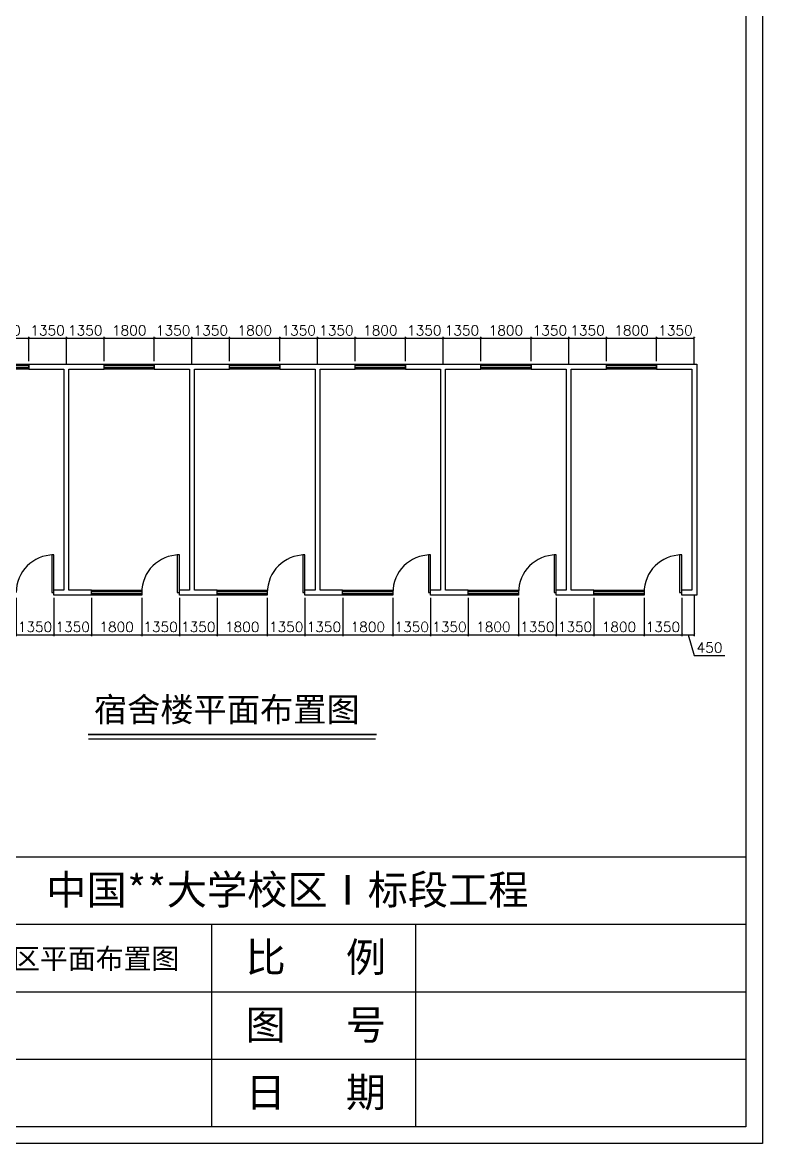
# Model space of a CAD drawing. Extents: x 38922 to 193159, y 13059 to 114668.
# Drawn here: x 84253 to 110774, y 13059 to 53241 of the extents above; entities that cross this region are included whole.
import ezdxf

# ---------------------------------------------------------------- set-up
doc = ezdxf.new("R2010")
doc.units = 0
doc.layers.get('0').update_dxf_attribs({"linetype": 'CONTINUOUS'})
doc.layers.get('DEFPOINTS').update_dxf_attribs({"linetype": 'CONTINUOUS'})
for name, color, linetype in [('墙线', 7, 'CONTINUOUS'), ('外框线', 7, 'CONTINUOUS'), ('标注', 7, 'CONTINUOUS'), ('水', 3, 'CONTINUOUS')]:
    doc.layers.add(name, color=color, linetype=linetype)
doc.styles.add('临建', font='txt.shx')
doc.styles.add('文字', font='SimSun.ttf')
doc.dimstyles.new('ISO-25', dxfattribs={"dimtxt": 150, "dimasz": 80, "dimexe": 50, "dimexo": 100, "dimgap": 100, "dimtad": 1, "dimdec": 0, "dimtxsty": '临建', "dimblk": 'ARCHTICK', "dimcen": 2.5, "dimazin": 3, "dimtfac": 1, "dimtdec": 0, "dimtmove": 0, "dimatfit": 3})

# ---------------------------------------------------------------- blocks, each defined once
blk = doc.blocks.new('_ARCHTICK')
at = {"color": 0, "linetype": 'BYBLOCK', "const_width": 0.15}
blk.add_lwpolyline([(-0.5, -0.5), (0.5, 0.5)], dxfattribs=at)
blk = doc.blocks.new('*D87')
at = {"layer": 'DEFPOINTS', "color": 0}
for p in [(98878, 32716), (100228, 32716), (100228, 31296)]:
    blk.add_point(p, dxfattribs=at)
at = {"layer": '墙线', "color": 0}
for p, q in [((98878, 32616), (98878, 31246)), ((100228, 32616), (100228, 31246)), ((98878, 31296), (100228, 31296))]:
    blk.add_line(p, q, dxfattribs=at)
at = {"layer": '墙线', "color": 0, "xscale": 80, "yscale": 80, "zscale": 80, "rotation": 180}
blk.add_blockref('_ARCHTICK', (98878, 31296), dxfattribs=at)
at = {"layer": '墙线', "color": 0, "xscale": 80, "yscale": 80, "zscale": 80}
blk.add_blockref('_ARCHTICK', (100228, 31296), dxfattribs=at)
at = {"layer": '墙线', "color": 0, "insert": (99553, 31576), "char_height": 360, "attachment_point": 5, "style": '临建'}
blk.add_mtext('1350', dxfattribs=at)
blk = doc.blocks.new('*D88')
at = {"layer": 'DEFPOINTS', "color": 0}
for p in [(100678, 41922), (100678, 40996), (99328, 40906)]:
    blk.add_point(p, dxfattribs=at)
at = {"layer": '墙线', "color": 0}
for p, q in [((99328, 41006), (99328, 41972)), ((99328, 41922), (100678, 41922)), ((100678, 41096), (100678, 41972))]:
    blk.add_line(p, q, dxfattribs=at)
at = {"layer": '墙线', "color": 0, "xscale": 80, "yscale": 80, "zscale": 80, "rotation": 180}
blk.add_blockref('_ARCHTICK', (99328, 41922), dxfattribs=at)
at = {"layer": '墙线', "color": 0, "xscale": 80, "yscale": 80, "zscale": 80}
blk.add_blockref('_ARCHTICK', (100678, 41922), dxfattribs=at)
at = {"layer": '墙线', "color": 0, "insert": (100003, 42202), "char_height": 360, "attachment_point": 5, "style": '临建'}
blk.add_mtext('1350', dxfattribs=at)
blk = doc.blocks.new('*D89')
at = {"layer": 'DEFPOINTS', "color": 0}
for p in [(94378, 32716), (95728, 32716), (95728, 31296)]:
    blk.add_point(p, dxfattribs=at)
at = {"layer": '墙线', "color": 0}
for p, q in [((94378, 32616), (94378, 31246)), ((95728, 32616), (95728, 31246)), ((94378, 31296), (95728, 31296))]:
    blk.add_line(p, q, dxfattribs=at)
at = {"layer": '墙线', "color": 0, "xscale": 80, "yscale": 80, "zscale": 80, "rotation": 180}
blk.add_blockref('_ARCHTICK', (94378, 31296), dxfattribs=at)
at = {"layer": '墙线', "color": 0, "xscale": 80, "yscale": 80, "zscale": 80}
blk.add_blockref('_ARCHTICK', (95728, 31296), dxfattribs=at)
at = {"layer": '墙线', "color": 0, "insert": (95053, 31576), "char_height": 360, "attachment_point": 5, "style": '临建'}
blk.add_mtext('1350', dxfattribs=at)
blk = doc.blocks.new('*D90')
at = {"layer": 'DEFPOINTS', "color": 0}
for p in [(95728, 32716), (97528, 32716), (97528, 31296)]:
    blk.add_point(p, dxfattribs=at)
at = {"layer": '墙线', "color": 0}
for p, q in [((95728, 32616), (95728, 31246)), ((97528, 32616), (97528, 31246)), ((95728, 31296), (97528, 31296))]:
    blk.add_line(p, q, dxfattribs=at)
at = {"layer": '墙线', "color": 0, "xscale": 80, "yscale": 80, "zscale": 80, "rotation": 180}
blk.add_blockref('_ARCHTICK', (95728, 31296), dxfattribs=at)
at = {"layer": '墙线', "color": 0, "xscale": 80, "yscale": 80, "zscale": 80}
blk.add_blockref('_ARCHTICK', (97528, 31296), dxfattribs=at)
at = {"layer": '墙线', "color": 0, "insert": (96628, 31576), "char_height": 360, "attachment_point": 5, "style": '临建'}
blk.add_mtext('1800', dxfattribs=at)
blk = doc.blocks.new('*D91')
at = {"layer": 'DEFPOINTS', "color": 0}
for p in [(97528, 32716), (98878, 32716), (98878, 31296)]:
    blk.add_point(p, dxfattribs=at)
at = {"layer": '墙线', "color": 0}
for p, q in [((97528, 32616), (97528, 31246)), ((98878, 32616), (98878, 31246)), ((97528, 31296), (98878, 31296))]:
    blk.add_line(p, q, dxfattribs=at)
at = {"layer": '墙线', "color": 0, "xscale": 80, "yscale": 80, "zscale": 80, "rotation": 180}
blk.add_blockref('_ARCHTICK', (97528, 31296), dxfattribs=at)
at = {"layer": '墙线', "color": 0, "xscale": 80, "yscale": 80, "zscale": 80}
blk.add_blockref('_ARCHTICK', (98878, 31296), dxfattribs=at)
at = {"layer": '墙线', "color": 0, "insert": (98203, 31576), "char_height": 360, "attachment_point": 5, "style": '临建'}
blk.add_mtext('1350', dxfattribs=at)
blk = doc.blocks.new('*D92')
at = {"layer": 'DEFPOINTS', "color": 0}
for p in [(85378, 32716), (86728, 32716), (86728, 31296)]:
    blk.add_point(p, dxfattribs=at)
at = {"layer": '墙线', "color": 0}
for p, q in [((85378, 32616), (85378, 31246)), ((86728, 32616), (86728, 31246)), ((85378, 31296), (86728, 31296))]:
    blk.add_line(p, q, dxfattribs=at)
at = {"layer": '墙线', "color": 0, "xscale": 80, "yscale": 80, "zscale": 80, "rotation": 180}
blk.add_blockref('_ARCHTICK', (85378, 31296), dxfattribs=at)
at = {"layer": '墙线', "color": 0, "xscale": 80, "yscale": 80, "zscale": 80}
blk.add_blockref('_ARCHTICK', (86728, 31296), dxfattribs=at)
at = {"layer": '墙线', "color": 0, "insert": (86053, 31576), "char_height": 360, "attachment_point": 5, "style": '临建'}
blk.add_mtext('1350', dxfattribs=at)
blk = doc.blocks.new('*D93')
at = {"layer": 'DEFPOINTS', "color": 0}
for p in [(93028, 32716), (94378, 32716), (94378, 31296)]:
    blk.add_point(p, dxfattribs=at)
at = {"layer": '墙线', "color": 0}
for p, q in [((93028, 32616), (93028, 31246)), ((94378, 32616), (94378, 31246)), ((93028, 31296), (94378, 31296))]:
    blk.add_line(p, q, dxfattribs=at)
at = {"layer": '墙线', "color": 0, "xscale": 80, "yscale": 80, "zscale": 80, "rotation": 180}
blk.add_blockref('_ARCHTICK', (93028, 31296), dxfattribs=at)
at = {"layer": '墙线', "color": 0, "xscale": 80, "yscale": 80, "zscale": 80}
blk.add_blockref('_ARCHTICK', (94378, 31296), dxfattribs=at)
at = {"layer": '墙线', "color": 0, "insert": (93703, 31576), "char_height": 360, "attachment_point": 5, "style": '临建'}
blk.add_mtext('1350', dxfattribs=at)
blk = doc.blocks.new('*D94')
at = {"layer": 'DEFPOINTS', "color": 0}
for p in [(86728, 32716), (88528, 32716), (88528, 31296)]:
    blk.add_point(p, dxfattribs=at)
at = {"layer": '墙线', "color": 0}
for p, q in [((86728, 32616), (86728, 31246)), ((88528, 32616), (88528, 31246)), ((86728, 31296), (88528, 31296))]:
    blk.add_line(p, q, dxfattribs=at)
at = {"layer": '墙线', "color": 0, "xscale": 80, "yscale": 80, "zscale": 80, "rotation": 180}
blk.add_blockref('_ARCHTICK', (86728, 31296), dxfattribs=at)
at = {"layer": '墙线', "color": 0, "xscale": 80, "yscale": 80, "zscale": 80}
blk.add_blockref('_ARCHTICK', (88528, 31296), dxfattribs=at)
at = {"layer": '墙线', "color": 0, "insert": (87628, 31576), "char_height": 360, "attachment_point": 5, "style": '临建'}
blk.add_mtext('1800', dxfattribs=at)
blk = doc.blocks.new('*D95')
at = {"layer": 'DEFPOINTS', "color": 0}
for p in [(88528, 32716), (89878, 32716), (89878, 31296)]:
    blk.add_point(p, dxfattribs=at)
at = {"layer": '墙线', "color": 0}
for p, q in [((88528, 32616), (88528, 31246)), ((89878, 32616), (89878, 31246)), ((88528, 31296), (89878, 31296))]:
    blk.add_line(p, q, dxfattribs=at)
at = {"layer": '墙线', "color": 0, "xscale": 80, "yscale": 80, "zscale": 80, "rotation": 180}
blk.add_blockref('_ARCHTICK', (88528, 31296), dxfattribs=at)
at = {"layer": '墙线', "color": 0, "xscale": 80, "yscale": 80, "zscale": 80}
blk.add_blockref('_ARCHTICK', (89878, 31296), dxfattribs=at)
at = {"layer": '墙线', "color": 0, "insert": (89203, 31576), "char_height": 360, "attachment_point": 5, "style": '临建'}
blk.add_mtext('1350', dxfattribs=at)
blk = doc.blocks.new('*D96')
at = {"layer": 'DEFPOINTS', "color": 0}
for p in [(89878, 32716), (91228, 32716), (91228, 31296)]:
    blk.add_point(p, dxfattribs=at)
at = {"layer": '墙线', "color": 0}
for p, q in [((89878, 32616), (89878, 31246)), ((91228, 32616), (91228, 31246)), ((89878, 31296), (91228, 31296))]:
    blk.add_line(p, q, dxfattribs=at)
at = {"layer": '墙线', "color": 0, "xscale": 80, "yscale": 80, "zscale": 80, "rotation": 180}
blk.add_blockref('_ARCHTICK', (89878, 31296), dxfattribs=at)
at = {"layer": '墙线', "color": 0, "xscale": 80, "yscale": 80, "zscale": 80}
blk.add_blockref('_ARCHTICK', (91228, 31296), dxfattribs=at)
at = {"layer": '墙线', "color": 0, "insert": (90553, 31576), "char_height": 360, "attachment_point": 5, "style": '临建'}
blk.add_mtext('1350', dxfattribs=at)
blk = doc.blocks.new('*D97')
at = {"layer": 'DEFPOINTS', "color": 0}
for p in [(91228, 32716), (93028, 32716), (93028, 31296)]:
    blk.add_point(p, dxfattribs=at)
at = {"layer": '墙线', "color": 0}
for p, q in [((91228, 32616), (91228, 31246)), ((93028, 32616), (93028, 31246)), ((91228, 31296), (93028, 31296))]:
    blk.add_line(p, q, dxfattribs=at)
at = {"layer": '墙线', "color": 0, "xscale": 80, "yscale": 80, "zscale": 80, "rotation": 180}
blk.add_blockref('_ARCHTICK', (91228, 31296), dxfattribs=at)
at = {"layer": '墙线', "color": 0, "xscale": 80, "yscale": 80, "zscale": 80}
blk.add_blockref('_ARCHTICK', (93028, 31296), dxfattribs=at)
at = {"layer": '墙线', "color": 0, "insert": (92128, 31576), "char_height": 360, "attachment_point": 5, "style": '临建'}
blk.add_mtext('1800', dxfattribs=at)
blk = doc.blocks.new('*D124')
at = {"layer": 'DEFPOINTS', "color": 0}
for p in [(84028, 32716), (85378, 32716), (85378, 31296)]:
    blk.add_point(p, dxfattribs=at)
at = {"layer": '墙线', "color": 0}
for p, q in [((84028, 32616), (84028, 31246)), ((85378, 32616), (85378, 31246)), ((84028, 31296), (85378, 31296))]:
    blk.add_line(p, q, dxfattribs=at)
at = {"layer": '墙线', "color": 0, "xscale": 80, "yscale": 80, "zscale": 80, "rotation": 180}
blk.add_blockref('_ARCHTICK', (84028, 31296), dxfattribs=at)
at = {"layer": '墙线', "color": 0, "xscale": 80, "yscale": 80, "zscale": 80}
blk.add_blockref('_ARCHTICK', (85378, 31296), dxfattribs=at)
at = {"layer": '墙线', "color": 0, "insert": (84703, 31576), "char_height": 360, "attachment_point": 5, "style": '临建'}
blk.add_mtext('1350', dxfattribs=at)
blk = doc.blocks.new('*D98')
at = {"layer": 'DEFPOINTS', "color": 0}
for p in [(97978, 41922), (96178, 40996), (97978, 40996)]:
    blk.add_point(p, dxfattribs=at)
at = {"layer": '墙线', "color": 0}
for p, q in [((96178, 41096), (96178, 41972)), ((96178, 41922), (97978, 41922)), ((97978, 41096), (97978, 41972))]:
    blk.add_line(p, q, dxfattribs=at)
at = {"layer": '墙线', "color": 0, "xscale": 80, "yscale": 80, "zscale": 80, "rotation": 180}
blk.add_blockref('_ARCHTICK', (96178, 41922), dxfattribs=at)
at = {"layer": '墙线', "color": 0, "xscale": 80, "yscale": 80, "zscale": 80}
blk.add_blockref('_ARCHTICK', (97978, 41922), dxfattribs=at)
at = {"layer": '墙线', "color": 0, "insert": (97078, 42202), "char_height": 360, "attachment_point": 5, "style": '临建'}
blk.add_mtext('1800', dxfattribs=at)
blk = doc.blocks.new('*D99')
at = {"layer": 'DEFPOINTS', "color": 0}
for p in [(99328, 41922), (97978, 40996), (99328, 40906)]:
    blk.add_point(p, dxfattribs=at)
at = {"layer": '墙线', "color": 0}
for p, q in [((97978, 41096), (97978, 41972)), ((97978, 41922), (99328, 41922)), ((99328, 41006), (99328, 41972))]:
    blk.add_line(p, q, dxfattribs=at)
at = {"layer": '墙线', "color": 0, "xscale": 80, "yscale": 80, "zscale": 80, "rotation": 180}
blk.add_blockref('_ARCHTICK', (97978, 41922), dxfattribs=at)
at = {"layer": '墙线', "color": 0, "xscale": 80, "yscale": 80, "zscale": 80}
blk.add_blockref('_ARCHTICK', (99328, 41922), dxfattribs=at)
at = {"layer": '墙线', "color": 0, "insert": (98653, 42202), "char_height": 360, "attachment_point": 5, "style": '临建'}
blk.add_mtext('1350', dxfattribs=at)
blk = doc.blocks.new('*D100')
at = {"layer": 'DEFPOINTS', "color": 0}
for p in [(87178, 41922), (87178, 40996), (85828, 40906)]:
    blk.add_point(p, dxfattribs=at)
at = {"layer": '墙线', "color": 0}
for p, q in [((85828, 41006), (85828, 41972)), ((85828, 41922), (87178, 41922)), ((87178, 41096), (87178, 41972))]:
    blk.add_line(p, q, dxfattribs=at)
at = {"layer": '墙线', "color": 0, "xscale": 80, "yscale": 80, "zscale": 80, "rotation": 180}
blk.add_blockref('_ARCHTICK', (85828, 41922), dxfattribs=at)
at = {"layer": '墙线', "color": 0, "xscale": 80, "yscale": 80, "zscale": 80}
blk.add_blockref('_ARCHTICK', (87178, 41922), dxfattribs=at)
at = {"layer": '墙线', "color": 0, "insert": (86503, 42202), "char_height": 360, "attachment_point": 5, "style": '临建'}
blk.add_mtext('1350', dxfattribs=at)
blk = doc.blocks.new('*D101')
at = {"layer": 'DEFPOINTS', "color": 0}
for p in [(88978, 41922), (87178, 40996), (88978, 40996)]:
    blk.add_point(p, dxfattribs=at)
at = {"layer": '墙线', "color": 0}
for p, q in [((87178, 41096), (87178, 41972)), ((87178, 41922), (88978, 41922)), ((88978, 41096), (88978, 41972))]:
    blk.add_line(p, q, dxfattribs=at)
at = {"layer": '墙线', "color": 0, "xscale": 80, "yscale": 80, "zscale": 80, "rotation": 180}
blk.add_blockref('_ARCHTICK', (87178, 41922), dxfattribs=at)
at = {"layer": '墙线', "color": 0, "xscale": 80, "yscale": 80, "zscale": 80}
blk.add_blockref('_ARCHTICK', (88978, 41922), dxfattribs=at)
at = {"layer": '墙线', "color": 0, "insert": (88078, 42202), "char_height": 360, "attachment_point": 5, "style": '临建'}
blk.add_mtext('1800', dxfattribs=at)
blk = doc.blocks.new('*D102')
at = {"layer": 'DEFPOINTS', "color": 0}
for p in [(90328, 41922), (88978, 40996), (90328, 40906)]:
    blk.add_point(p, dxfattribs=at)
at = {"layer": '墙线', "color": 0}
for p, q in [((88978, 41096), (88978, 41972)), ((88978, 41922), (90328, 41922)), ((90328, 41006), (90328, 41972))]:
    blk.add_line(p, q, dxfattribs=at)
at = {"layer": '墙线', "color": 0, "xscale": 80, "yscale": 80, "zscale": 80, "rotation": 180}
blk.add_blockref('_ARCHTICK', (88978, 41922), dxfattribs=at)
at = {"layer": '墙线', "color": 0, "xscale": 80, "yscale": 80, "zscale": 80}
blk.add_blockref('_ARCHTICK', (90328, 41922), dxfattribs=at)
at = {"layer": '墙线', "color": 0, "insert": (89653, 42202), "char_height": 360, "attachment_point": 5, "style": '临建'}
blk.add_mtext('1350', dxfattribs=at)
blk = doc.blocks.new('*D103')
at = {"layer": 'DEFPOINTS', "color": 0}
for p in [(91678, 41922), (91678, 40996), (90328, 40906)]:
    blk.add_point(p, dxfattribs=at)
at = {"layer": '墙线', "color": 0}
for p, q in [((90328, 41006), (90328, 41972)), ((90328, 41922), (91678, 41922)), ((91678, 41096), (91678, 41972))]:
    blk.add_line(p, q, dxfattribs=at)
at = {"layer": '墙线', "color": 0, "xscale": 80, "yscale": 80, "zscale": 80, "rotation": 180}
blk.add_blockref('_ARCHTICK', (90328, 41922), dxfattribs=at)
at = {"layer": '墙线', "color": 0, "xscale": 80, "yscale": 80, "zscale": 80}
blk.add_blockref('_ARCHTICK', (91678, 41922), dxfattribs=at)
at = {"layer": '墙线', "color": 0, "insert": (91003, 42202), "char_height": 360, "attachment_point": 5, "style": '临建'}
blk.add_mtext('1350', dxfattribs=at)
blk = doc.blocks.new('*D104')
at = {"layer": 'DEFPOINTS', "color": 0}
for p in [(93478, 41922), (91678, 40996), (93478, 40996)]:
    blk.add_point(p, dxfattribs=at)
at = {"layer": '墙线', "color": 0}
for p, q in [((91678, 41096), (91678, 41972)), ((91678, 41922), (93478, 41922)), ((93478, 41096), (93478, 41972))]:
    blk.add_line(p, q, dxfattribs=at)
at = {"layer": '墙线', "color": 0, "xscale": 80, "yscale": 80, "zscale": 80, "rotation": 180}
blk.add_blockref('_ARCHTICK', (91678, 41922), dxfattribs=at)
at = {"layer": '墙线', "color": 0, "xscale": 80, "yscale": 80, "zscale": 80}
blk.add_blockref('_ARCHTICK', (93478, 41922), dxfattribs=at)
at = {"layer": '墙线', "color": 0, "insert": (92578, 42202), "char_height": 360, "attachment_point": 5, "style": '临建'}
blk.add_mtext('1800', dxfattribs=at)
blk = doc.blocks.new('*D105')
at = {"layer": 'DEFPOINTS', "color": 0}
for p in [(94828, 41922), (93478, 40996), (94828, 40906)]:
    blk.add_point(p, dxfattribs=at)
at = {"layer": '墙线', "color": 0}
for p, q in [((93478, 41096), (93478, 41972)), ((93478, 41922), (94828, 41922)), ((94828, 41006), (94828, 41972))]:
    blk.add_line(p, q, dxfattribs=at)
at = {"layer": '墙线', "color": 0, "xscale": 80, "yscale": 80, "zscale": 80, "rotation": 180}
blk.add_blockref('_ARCHTICK', (93478, 41922), dxfattribs=at)
at = {"layer": '墙线', "color": 0, "xscale": 80, "yscale": 80, "zscale": 80}
blk.add_blockref('_ARCHTICK', (94828, 41922), dxfattribs=at)
at = {"layer": '墙线', "color": 0, "insert": (94153, 42202), "char_height": 360, "attachment_point": 5, "style": '临建'}
blk.add_mtext('1350', dxfattribs=at)
blk = doc.blocks.new('*D106')
at = {"layer": 'DEFPOINTS', "color": 0}
for p in [(96178, 41922), (96178, 40996), (94828, 40906)]:
    blk.add_point(p, dxfattribs=at)
at = {"layer": '墙线', "color": 0}
for p, q in [((94828, 41006), (94828, 41972)), ((94828, 41922), (96178, 41922)), ((96178, 41096), (96178, 41972))]:
    blk.add_line(p, q, dxfattribs=at)
at = {"layer": '墙线', "color": 0, "xscale": 80, "yscale": 80, "zscale": 80, "rotation": 180}
blk.add_blockref('_ARCHTICK', (94828, 41922), dxfattribs=at)
at = {"layer": '墙线', "color": 0, "xscale": 80, "yscale": 80, "zscale": 80}
blk.add_blockref('_ARCHTICK', (96178, 41922), dxfattribs=at)
at = {"layer": '墙线', "color": 0, "insert": (95503, 42202), "char_height": 360, "attachment_point": 5, "style": '临建'}
blk.add_mtext('1350', dxfattribs=at)
blk = doc.blocks.new('*D129')
at = {"layer": 'DEFPOINTS', "color": 0}
for p in [(85828, 41922), (84478, 40996), (85828, 40906)]:
    blk.add_point(p, dxfattribs=at)
at = {"layer": '墙线', "color": 0}
for p, q in [((84478, 41096), (84478, 41972)), ((84478, 41922), (85828, 41922)), ((85828, 41006), (85828, 41972))]:
    blk.add_line(p, q, dxfattribs=at)
at = {"layer": '墙线', "color": 0, "xscale": 80, "yscale": 80, "zscale": 80, "rotation": 180}
blk.add_blockref('_ARCHTICK', (84478, 41922), dxfattribs=at)
at = {"layer": '墙线', "color": 0, "xscale": 80, "yscale": 80, "zscale": 80}
blk.add_blockref('_ARCHTICK', (85828, 41922), dxfattribs=at)
at = {"layer": '墙线', "color": 0, "insert": (85153, 42202), "char_height": 360, "attachment_point": 5, "style": '临建'}
blk.add_mtext('1350', dxfattribs=at)
blk = doc.blocks.new('*D130')
at = {"layer": 'DEFPOINTS', "color": 0}
for p in [(84478, 41922), (82678, 40996), (84478, 40996)]:
    blk.add_point(p, dxfattribs=at)
at = {"layer": '墙线', "color": 0}
for p, q in [((82678, 41096), (82678, 41972)), ((82678, 41922), (84478, 41922)), ((84478, 41096), (84478, 41972))]:
    blk.add_line(p, q, dxfattribs=at)
at = {"layer": '墙线', "color": 0, "xscale": 80, "yscale": 80, "zscale": 80, "rotation": 180}
blk.add_blockref('_ARCHTICK', (82678, 41922), dxfattribs=at)
at = {"layer": '墙线', "color": 0, "xscale": 80, "yscale": 80, "zscale": 80}
blk.add_blockref('_ARCHTICK', (84478, 41922), dxfattribs=at)
at = {"layer": '墙线', "color": 0, "insert": (83578, 42202), "char_height": 360, "attachment_point": 5, "style": '临建'}
blk.add_mtext('1800', dxfattribs=at)
blk = doc.blocks.new('1')
at = {"layer": '水'}
for p, q in [((-50, 900), (-50, 0)), ((0, 900), (-50, 900)), ((0, 0), (0, 900)), ((-50, 0), (0, 0))]:
    blk.add_line(p, q, dxfattribs=at)
blk.add_arc((0, 0), 900, 90, 180, dxfattribs=at)
blk = doc.blocks.new('4')
at = {"layer": '水'}
for p, q in [((0, 25), (1200, 25)), ((0, -25), (1200, -25))]:
    blk.add_line(p, q, dxfattribs=at)
blk.add_lwpolyline([(0, 60), (1200, 60), (1200, -60), (0, -60)], close=True, dxfattribs=at)
blk = doc.blocks.new('*D135')
at = {"layer": 'DEFPOINTS', "color": 0}
for p in [(107878, 32716), (108328, 32806), (108328, 31296)]:
    blk.add_point(p, dxfattribs=at)
at = {"layer": '墙线', "color": 0}
for p, q in [((107878, 32616), (107878, 31246)), ((108328, 32706), (108328, 31246)), ((107878, 31296), (108328, 31296)), ((108103, 31296), (108325, 30556)), ((108325, 30556), (109425, 30556))]:
    blk.add_line(p, q, dxfattribs=at)
at = {"layer": '墙线', "color": 0, "xscale": 80, "yscale": 80, "zscale": 80, "rotation": 180}
blk.add_blockref('_ARCHTICK', (107878, 31296), dxfattribs=at)
at = {"layer": '墙线', "color": 0, "xscale": 80, "yscale": 80, "zscale": 80}
blk.add_blockref('_ARCHTICK', (108328, 31296), dxfattribs=at)
at = {"layer": '墙线', "color": 0, "insert": (108875, 30836), "char_height": 360, "attachment_point": 5, "style": '临建'}
blk.add_mtext('450', dxfattribs=at)
blk = doc.blocks.new('*D107')
at = {"layer": 'DEFPOINTS', "color": 0}
for p in [(104728, 32716), (106528, 32716), (106528, 31296)]:
    blk.add_point(p, dxfattribs=at)
at = {"layer": '墙线', "color": 0}
for p, q in [((104728, 32616), (104728, 31246)), ((106528, 32616), (106528, 31246)), ((104728, 31296), (106528, 31296))]:
    blk.add_line(p, q, dxfattribs=at)
at = {"layer": '墙线', "color": 0, "xscale": 80, "yscale": 80, "zscale": 80, "rotation": 180}
blk.add_blockref('_ARCHTICK', (104728, 31296), dxfattribs=at)
at = {"layer": '墙线', "color": 0, "xscale": 80, "yscale": 80, "zscale": 80}
blk.add_blockref('_ARCHTICK', (106528, 31296), dxfattribs=at)
at = {"layer": '墙线', "color": 0, "insert": (105628, 31576), "char_height": 360, "attachment_point": 5, "style": '临建'}
blk.add_mtext('1800', dxfattribs=at)
blk = doc.blocks.new('*D108')
at = {"layer": 'DEFPOINTS', "color": 0}
for p in [(103378, 32716), (104728, 32716), (104728, 31296)]:
    blk.add_point(p, dxfattribs=at)
at = {"layer": '墙线', "color": 0}
for p, q in [((103378, 32616), (103378, 31246)), ((104728, 32616), (104728, 31246)), ((103378, 31296), (104728, 31296))]:
    blk.add_line(p, q, dxfattribs=at)
at = {"layer": '墙线', "color": 0, "xscale": 80, "yscale": 80, "zscale": 80, "rotation": 180}
blk.add_blockref('_ARCHTICK', (103378, 31296), dxfattribs=at)
at = {"layer": '墙线', "color": 0, "xscale": 80, "yscale": 80, "zscale": 80}
blk.add_blockref('_ARCHTICK', (104728, 31296), dxfattribs=at)
at = {"layer": '墙线', "color": 0, "insert": (104053, 31576), "char_height": 360, "attachment_point": 5, "style": '临建'}
blk.add_mtext('1350', dxfattribs=at)
blk = doc.blocks.new('*D109')
at = {"layer": 'DEFPOINTS', "color": 0}
for p in [(106528, 32716), (107878, 32716), (107878, 31296)]:
    blk.add_point(p, dxfattribs=at)
at = {"layer": '墙线', "color": 0}
for p, q in [((106528, 32616), (106528, 31246)), ((107878, 32616), (107878, 31246)), ((106528, 31296), (107878, 31296))]:
    blk.add_line(p, q, dxfattribs=at)
at = {"layer": '墙线', "color": 0, "xscale": 80, "yscale": 80, "zscale": 80, "rotation": 180}
blk.add_blockref('_ARCHTICK', (106528, 31296), dxfattribs=at)
at = {"layer": '墙线', "color": 0, "xscale": 80, "yscale": 80, "zscale": 80}
blk.add_blockref('_ARCHTICK', (107878, 31296), dxfattribs=at)
at = {"layer": '墙线', "color": 0, "insert": (107203, 31576), "char_height": 360, "attachment_point": 5, "style": '临建'}
blk.add_mtext('1350', dxfattribs=at)
blk = doc.blocks.new('*D110')
at = {"layer": 'DEFPOINTS', "color": 0}
for p in [(102028, 32716), (103378, 32716), (103378, 31296)]:
    blk.add_point(p, dxfattribs=at)
at = {"layer": '墙线', "color": 0}
for p, q in [((102028, 32616), (102028, 31246)), ((103378, 32616), (103378, 31246)), ((102028, 31296), (103378, 31296))]:
    blk.add_line(p, q, dxfattribs=at)
at = {"layer": '墙线', "color": 0, "xscale": 80, "yscale": 80, "zscale": 80, "rotation": 180}
blk.add_blockref('_ARCHTICK', (102028, 31296), dxfattribs=at)
at = {"layer": '墙线', "color": 0, "xscale": 80, "yscale": 80, "zscale": 80}
blk.add_blockref('_ARCHTICK', (103378, 31296), dxfattribs=at)
at = {"layer": '墙线', "color": 0, "insert": (102703, 31576), "char_height": 360, "attachment_point": 5, "style": '临建'}
blk.add_mtext('1350', dxfattribs=at)
blk = doc.blocks.new('*D111')
at = {"layer": 'DEFPOINTS', "color": 0}
for p in [(100228, 32716), (102028, 32716), (102028, 31296)]:
    blk.add_point(p, dxfattribs=at)
at = {"layer": '墙线', "color": 0}
for p, q in [((100228, 32616), (100228, 31246)), ((102028, 32616), (102028, 31246)), ((100228, 31296), (102028, 31296))]:
    blk.add_line(p, q, dxfattribs=at)
at = {"layer": '墙线', "color": 0, "xscale": 80, "yscale": 80, "zscale": 80, "rotation": 180}
blk.add_blockref('_ARCHTICK', (100228, 31296), dxfattribs=at)
at = {"layer": '墙线', "color": 0, "xscale": 80, "yscale": 80, "zscale": 80}
blk.add_blockref('_ARCHTICK', (102028, 31296), dxfattribs=at)
at = {"layer": '墙线', "color": 0, "insert": (101128, 31576), "char_height": 360, "attachment_point": 5, "style": '临建'}
blk.add_mtext('1800', dxfattribs=at)
blk = doc.blocks.new('*D112')
at = {"layer": 'DEFPOINTS', "color": 0}
for p in [(105178, 41922), (105178, 40996), (103828, 40906)]:
    blk.add_point(p, dxfattribs=at)
at = {"layer": '墙线', "color": 0}
for p, q in [((103828, 41006), (103828, 41972)), ((103828, 41922), (105178, 41922)), ((105178, 41096), (105178, 41972))]:
    blk.add_line(p, q, dxfattribs=at)
at = {"layer": '墙线', "color": 0, "xscale": 80, "yscale": 80, "zscale": 80, "rotation": 180}
blk.add_blockref('_ARCHTICK', (103828, 41922), dxfattribs=at)
at = {"layer": '墙线', "color": 0, "xscale": 80, "yscale": 80, "zscale": 80}
blk.add_blockref('_ARCHTICK', (105178, 41922), dxfattribs=at)
at = {"layer": '墙线', "color": 0, "insert": (104503, 42202), "char_height": 360, "attachment_point": 5, "style": '临建'}
blk.add_mtext('1350', dxfattribs=at)
blk = doc.blocks.new('*D113')
at = {"layer": 'DEFPOINTS', "color": 0}
for p in [(103828, 41922), (102478, 40996), (103828, 40906)]:
    blk.add_point(p, dxfattribs=at)
at = {"layer": '墙线', "color": 0}
for p, q in [((102478, 41096), (102478, 41972)), ((102478, 41922), (103828, 41922)), ((103828, 41006), (103828, 41972))]:
    blk.add_line(p, q, dxfattribs=at)
at = {"layer": '墙线', "color": 0, "xscale": 80, "yscale": 80, "zscale": 80, "rotation": 180}
blk.add_blockref('_ARCHTICK', (102478, 41922), dxfattribs=at)
at = {"layer": '墙线', "color": 0, "xscale": 80, "yscale": 80, "zscale": 80}
blk.add_blockref('_ARCHTICK', (103828, 41922), dxfattribs=at)
at = {"layer": '墙线', "color": 0, "insert": (103153, 42202), "char_height": 360, "attachment_point": 5, "style": '临建'}
blk.add_mtext('1350', dxfattribs=at)
blk = doc.blocks.new('*D114')
at = {"layer": 'DEFPOINTS', "color": 0}
for p in [(102478, 41922), (100678, 40996), (102478, 40996)]:
    blk.add_point(p, dxfattribs=at)
at = {"layer": '墙线', "color": 0}
for p, q in [((100678, 41096), (100678, 41972)), ((100678, 41922), (102478, 41922)), ((102478, 41096), (102478, 41972))]:
    blk.add_line(p, q, dxfattribs=at)
at = {"layer": '墙线', "color": 0, "xscale": 80, "yscale": 80, "zscale": 80, "rotation": 180}
blk.add_blockref('_ARCHTICK', (100678, 41922), dxfattribs=at)
at = {"layer": '墙线', "color": 0, "xscale": 80, "yscale": 80, "zscale": 80}
blk.add_blockref('_ARCHTICK', (102478, 41922), dxfattribs=at)
at = {"layer": '墙线', "color": 0, "insert": (101578, 42202), "char_height": 360, "attachment_point": 5, "style": '临建'}
blk.add_mtext('1800', dxfattribs=at)
blk = doc.blocks.new('*D115')
at = {"layer": 'DEFPOINTS', "color": 0}
for p in [(108328, 41922), (106978, 40996), (108328, 40906)]:
    blk.add_point(p, dxfattribs=at)
at = {"layer": '墙线', "color": 0}
for p, q in [((106978, 41096), (106978, 41972)), ((106978, 41922), (108328, 41922)), ((108328, 41006), (108328, 41972))]:
    blk.add_line(p, q, dxfattribs=at)
at = {"layer": '墙线', "color": 0, "xscale": 80, "yscale": 80, "zscale": 80, "rotation": 180}
blk.add_blockref('_ARCHTICK', (106978, 41922), dxfattribs=at)
at = {"layer": '墙线', "color": 0, "xscale": 80, "yscale": 80, "zscale": 80}
blk.add_blockref('_ARCHTICK', (108328, 41922), dxfattribs=at)
at = {"layer": '墙线', "color": 0, "insert": (107653, 42202), "char_height": 360, "attachment_point": 5, "style": '临建'}
blk.add_mtext('1350', dxfattribs=at)
blk = doc.blocks.new('*D116')
at = {"layer": 'DEFPOINTS', "color": 0}
for p in [(106978, 41922), (105178, 40996), (106978, 40996)]:
    blk.add_point(p, dxfattribs=at)
at = {"layer": '墙线', "color": 0}
for p, q in [((105178, 41096), (105178, 41972)), ((105178, 41922), (106978, 41922)), ((106978, 41096), (106978, 41972))]:
    blk.add_line(p, q, dxfattribs=at)
at = {"layer": '墙线', "color": 0, "xscale": 80, "yscale": 80, "zscale": 80, "rotation": 180}
blk.add_blockref('_ARCHTICK', (105178, 41922), dxfattribs=at)
at = {"layer": '墙线', "color": 0, "xscale": 80, "yscale": 80, "zscale": 80}
blk.add_blockref('_ARCHTICK', (106978, 41922), dxfattribs=at)
at = {"layer": '墙线', "color": 0, "insert": (106078, 42202), "char_height": 360, "attachment_point": 5, "style": '临建'}
blk.add_mtext('1800', dxfattribs=at)

msp = doc.modelspace()

# ---------------------------------------------------------------- linework, layer by layer
for p, q in [((71890.1, 23341.2), (110169.6, 23341.2)), ((71890.1, 20921.9), (110169.6, 20921.9)), ((71890.1, 16083.4), (110169.6, 16083.4))]:
    msp.add_line(p, q)
for points in [[(110774.5, 114668.1), (110774.5, 13059.3), (38922.5, 13059.3), (38922.5, 114668.1)], [(110169.6, 114063.3), (110169.6, 13664.1), (39527.3, 13664.1), (39527.3, 114063.3)]]:
    msp.add_lwpolyline(points, close=True)
at = {"layer": '墙线'}
msp.add_line((86620.6, 27566), (96903.5, 27566), dxfattribs=at)
msp.add_lwpolyline([(86602.2, 27724.5, 60, 60, 0), (96941.8, 27724.5, 75, 75, 0)], format="xyseb", dxfattribs=at)
at = {"layer": '外框线'}
for p, q in [((84477.5, 40816.3), (84477.5, 40996.3)), ((84477.5, 40996.3), (85917.5, 40996.3)), ((85737.5, 40996.3), (87177.5, 40996.3)), ((87177.5, 40816.3), (87177.5, 40996.3)), ((88977.5, 40816.3), (88977.5, 40996.3)), ((88977.5, 40996.3), (90417.5, 40996.3)), ((90237.5, 40996.3), (91677.5, 40996.3)), ((91677.5, 40816.3), (91677.5, 40996.3)), ((93477.5, 40816.3), (93477.5, 40996.3)), ((93477.5, 40996.3), (94917.5, 40996.3)), ((94737.5, 40996.3), (96177.5, 40996.3)), ((96177.5, 40816.3), (96177.5, 40996.3)), ((97977.5, 40996.3), (99417.5, 40996.3)), ((97977.5, 40816.3), (97977.5, 40996.3)), ((99237.5, 40996.3), (100677.5, 40996.3)), ((100677.5, 40816.3), (100677.5, 40996.3)), ((102477.5, 40996.3), (103917.5, 40996.3)), ((102477.5, 40816.3), (102477.5, 40996.3)), ((103737.5, 40996.3), (105177.5, 40996.3)), ((105177.5, 40816.3), (105177.5, 40996.3)), ((106977.5, 40816.3), (106977.5, 40996.3)), ((106977.5, 40996.3), (108417.5, 40996.3)), ((108417.5, 40996.3), (108417.5, 32716.3)), ((84477.5, 40816.3), (85737.5, 40816.3)), ((85737.5, 40816.3), (85737.5, 32896.3)), ((85917.5, 40816.3), (87177.5, 40816.3)), ((85917.5, 32896.3), (85917.5, 40816.3)), ((88977.5, 40816.3), (90237.5, 40816.3)), ((90237.5, 40816.3), (90237.5, 32896.3)), ((90417.5, 32896.3), (90417.5, 40816.3)), ((90417.5, 40816.3), (91677.5, 40816.3)), ((93477.5, 40816.3), (94737.5, 40816.3)), ((94737.5, 40816.3), (94737.5, 32896.3)), ((94917.5, 32896.3), (94917.5, 40816.3)), ((94917.5, 40816.3), (96177.5, 40816.3)), ((97977.5, 40816.3), (99237.5, 40816.3)), ((99237.5, 40816.3), (99237.5, 32896.3)), ((99237.5, 40816.3), (99237.5, 32896.3)), ((99417.5, 40816.3), (100677.5, 40816.3)), ((99417.5, 32896.3), (99417.5, 40816.3)), ((102477.5, 40816.3), (103737.5, 40816.3)), ((103737.5, 40816.3), (103737.5, 32896.3)), ((103917.5, 40816.3), (105177.5, 40816.3)), ((103917.5, 32896.3), (103917.5, 40816.3)), ((106977.5, 40816.3), (108237.5, 40816.3)), ((108237.5, 40816.3), (108237.5, 32896.3)), ((85737.5, 32896.3), (85377.5, 32896.3)), ((85377.5, 32716.3), (85377.5, 32896.3)), ((85917.5, 32716.3), (85377.5, 32716.3)), ((86727.5, 32716.3), (85737.5, 32716.3)), ((86727.5, 32896.3), (85917.5, 32896.3)), ((86727.5, 32716.3), (86727.5, 32896.3)), ((90237.5, 32896.3), (89877.5, 32896.3)), ((89877.5, 32716.3), (89877.5, 32896.3)), ((90417.5, 32716.3), (89877.5, 32716.3)), ((91227.5, 32716.3), (90237.5, 32716.3)), ((91227.5, 32896.3), (90417.5, 32896.3)), ((91227.5, 32716.3), (91227.5, 32896.3)), ((94377.5, 32716.3), (94377.5, 32896.3)), ((94737.5, 32896.3), (94377.5, 32896.3)), ((94917.5, 32716.3), (94377.5, 32716.3)), ((95727.5, 32716.3), (94737.5, 32716.3)), ((95727.5, 32896.3), (94917.5, 32896.3)), ((95727.5, 32716.3), (95727.5, 32896.3)), ((98877.5, 32716.3), (98877.5, 32896.3)), ((99237.5, 32896.3), (98877.5, 32896.3)), ((99417.5, 32716.3), (98877.5, 32716.3)), ((100227.5, 32716.3), (99237.5, 32716.3)), ((100227.5, 32896.3), (99417.5, 32896.3)), ((100227.5, 32716.3), (100227.5, 32896.3)), ((103737.5, 32896.3), (103377.5, 32896.3)), ((103377.5, 32716.3), (103377.5, 32896.3)), ((103917.5, 32716.3), (103377.5, 32716.3)), ((104727.5, 32716.3), (103737.5, 32716.3)), ((104727.5, 32896.3), (103917.5, 32896.3)), ((104727.5, 32716.3), (104727.5, 32896.3)), ((108237.5, 32896.3), (107877.5, 32896.3)), ((107877.5, 32716.3), (107877.5, 32896.3)), ((108417.5, 32716.3), (107877.5, 32716.3))]:
    msp.add_line(p, q, dxfattribs=at)
at = {"layer": '标注', "ltscale": 500}
for p, q in [((91029.9, 20921.9), (91029.9, 13664.1)), ((98341.3, 20921.9), (98341.3, 13664.1)), ((71890.1, 18502.6), (110169.6, 18502.6))]:
    msp.add_line(p, q, dxfattribs=at)

# ---------------------------------------------------------------- block references
at = {"layer": '外框线', "xscale": 1.5, "yscale": 1.5, "zscale": 1.5}
for name, p in [('4', (82677.5, 40906.3)), ('4', (87177.5, 40906.3)), ('4', (91677.5, 40906.3)), ('4', (96177.5, 40906.3)), ('4', (100677.5, 40906.3)), ('4', (105177.5, 40906.3)), ('1', (85377.5, 32806.3)), ('1', (89877.5, 32806.3)), ('1', (94377.5, 32806.3)), ('1', (98877.5, 32806.3)), ('1', (103377.5, 32806.3)), ('1', (107877.5, 32806.3)), ('4', (86727.5, 32806.3)), ('4', (91227.5, 32806.3)), ('4', (95727.5, 32806.3)), ('4', (100227.5, 32806.3)), ('4', (104727.5, 32806.3))]:
    msp.add_blockref(name, p, dxfattribs=at)

# ---------------------------------------------------------------- texts
at = {"layer": '标注', "ltscale": 500, "style": '文字'}
for s, height, p in [('宿舍楼平面布置图', 872.82, (86813.6, 28176.2)), ('中国**大学校区Ⅰ标段工程', 1056.118, (85105.4, 21627.4)), ('职工生活区平面布置图', 731.89, (79891.6, 19321)), ('比   例', 1056.12, (92247.7, 19208.2)), ('图   号', 1056.12, (92247.7, 16788.9)), ('日   期', 1056.12, (92247.7, 14369.7))]:
    msp.add_text(s, height=height, dxfattribs=at).set_placement(p)

# ---------------------------------------------------------------- dimensions: what is measured, and where the dimension line sits
at = {"layer": '墙线'}
for base, p1, p2, picture, middle in [((84477.5, 41921.5), (82677.5, 40996.3), (84477.5, 40996.3), '*D130', (83577.5, 42201.5)), ((85827.5, 41921.5), (84477.5, 40996.3), (85827.5, 40906.3), '*D129', (85152.5, 42201.5)), ((87177.5, 41921.5), (85827.5, 40906.3), (87177.5, 40996.3), '*D100', (86502.5, 42201.5)), ((88977.5, 41921.5), (87177.5, 40996.3), (88977.5, 40996.3), '*D101', (88077.5, 42201.5)), ((90327.5, 41921.5), (88977.5, 40996.3), (90327.5, 40906.3), '*D102', (89652.5, 42201.5)), ((91677.5, 41921.5), (90327.5, 40906.3), (91677.5, 40996.3), '*D103', (91002.5, 42201.5)), ((93477.5, 41921.5), (91677.5, 40996.3), (93477.5, 40996.3), '*D104', (92577.5, 42201.5)), ((94827.5, 41921.5), (93477.5, 40996.3), (94827.5, 40906.3), '*D105', (94152.5, 42201.5)), ((96177.5, 41921.5), (94827.5, 40906.3), (96177.5, 40996.3), '*D106', (95502.5, 42201.5)), ((97977.5, 41921.5), (96177.5, 40996.3), (97977.5, 40996.3), '*D98', (97077.5, 42201.5)), ((99327.5, 41921.5), (97977.5, 40996.3), (99327.5, 40906.3), '*D99', (98652.5, 42201.5)), ((100677.5, 41921.5), (99327.5, 40906.3), (100677.5, 40996.3), '*D88', (100002.5, 42201.5)), ((102477.5, 41921.5), (100677.5, 40996.3), (102477.5, 40996.3), '*D114', (101577.5, 42201.5)), ((103827.5, 41921.5), (102477.5, 40996.3), (103827.5, 40906.3), '*D113', (103152.5, 42201.5)), ((105177.5, 41921.5), (103827.5, 40906.3), (105177.5, 40996.3), '*D112', (104502.5, 42201.5)), ((106977.5, 41921.5), (105177.5, 40996.3), (106977.5, 40996.3), '*D116', (106077.5, 42201.5)), ((108327.5, 41921.5), (106977.5, 40996.3), (108327.5, 40906.3), '*D115', (107652.5, 42201.5)), ((85377.5, 31295.8), (84027.5, 32716.3), (85377.5, 32716.3), '*D124', (84702.5, 31575.8)), ((86727.5, 31295.8), (85377.5, 32716.3), (86727.5, 32716.3), '*D92', (86052.5, 31575.8)), ((88527.5, 31295.8), (86727.5, 32716.3), (88527.5, 32716.3), '*D94', (87627.5, 31575.8)), ((89877.5, 31295.8), (88527.5, 32716.3), (89877.5, 32716.3), '*D95', (89202.5, 31575.8)), ((91227.5, 31295.8), (89877.5, 32716.3), (91227.5, 32716.3), '*D96', (90552.5, 31575.8)), ((93027.5, 31295.8), (91227.5, 32716.3), (93027.5, 32716.3), '*D97', (92127.5, 31575.8)), ((94377.5, 31295.8), (93027.5, 32716.3), (94377.5, 32716.3), '*D93', (93702.5, 31575.8)), ((95727.5, 31295.8), (94377.5, 32716.3), (95727.5, 32716.3), '*D89', (95052.5, 31575.8)), ((97527.5, 31295.8), (95727.5, 32716.3), (97527.5, 32716.3), '*D90', (96627.5, 31575.8)), ((98877.5, 31295.8), (97527.5, 32716.3), (98877.5, 32716.3), '*D91', (98202.5, 31575.8)), ((100227.5, 31295.8), (98877.5, 32716.3), (100227.5, 32716.3), '*D87', (99552.5, 31575.8)), ((102027.5, 31295.8), (100227.5, 32716.3), (102027.5, 32716.3), '*D111', (101127.5, 31575.8)), ((103377.5, 31295.8), (102027.5, 32716.3), (103377.5, 32716.3), '*D110', (102702.5, 31575.8)), ((104727.5, 31295.8), (103377.5, 32716.3), (104727.5, 32716.3), '*D108', (104052.5, 31575.8)), ((106527.5, 31295.8), (104727.5, 32716.3), (106527.5, 32716.3), '*D107', (105627.5, 31575.8)), ((107877.5, 31295.8), (106527.5, 32716.3), (107877.5, 32716.3), '*D109', (107202.5, 31575.8)), ((108327.5, 31295.8), (107877.5, 32716.3), (108327.5, 32806.3), '*D135', (108424.5, 30835.8))]:
    dim = msp.add_linear_dim(base=base, p1=p1, p2=p2, dimstyle='ISO-25', override={"dimtxt": 360, "dimtmove": 1}, dxfattribs=at)
    dim.commit()
    dim.dimension.update_dxf_attribs({"geometry": picture, "text_midpoint": middle})

doc.saveas('drawing.dxf')
